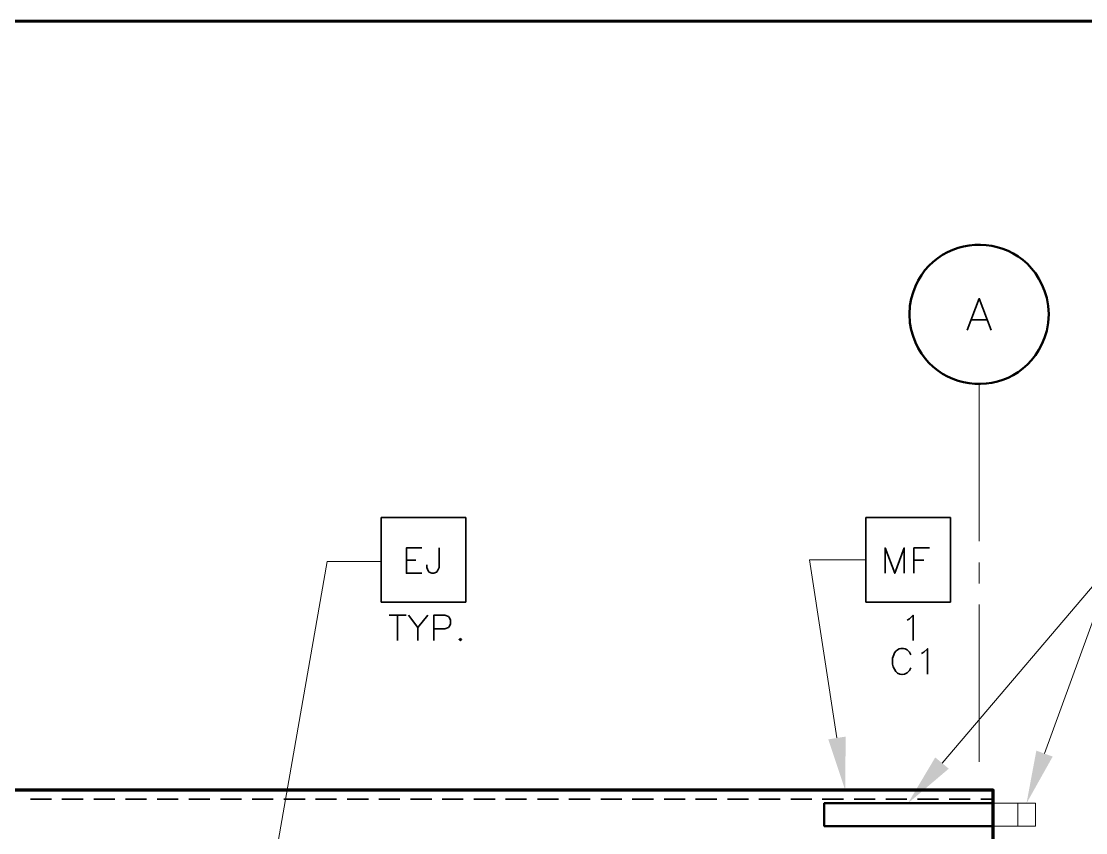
# Model space of a CAD drawing. Header units: inches. Extents: x 5 to 516, y -193 to 129.
# Drawn here: x 116.64 to 129.24, y -46.89 to -37.28 of the extents above; entities that cross this region are included whole.
import ezdxf

# ---------------------------------------------------------------- set-up
doc = ezdxf.new("R2010")
doc.units = ezdxf.units.IN
doc.header["$MEASUREMENT"] = 0
doc.layers.add('PDF4_Geometry', color=7, linetype='Continuous')
doc.layers.add('PDF4_Solid Fills', color=7, linetype='Continuous')

msp = doc.modelspace()

# ---------------------------------------------------------------- linework, layer by layer
at = {"layer": 'PDF4_Geometry', "lineweight": 60}
msp.add_lwpolyline([(147.8887598, -127.2829903), (147.8887598, -37.2829831), (12.888749, -37.2829831), (12.888749, -127.2829903)], dxfattribs=at)
at = {"layer": 'PDF4_Geometry', "lineweight": 35}
for points in [[(127.8354236, -40.9396471), (127.9787569, -40.5663138), (128.118757, -40.9396471)], [(127.8887582, -40.8163154), (128.0654248, -40.8163154)], [(121.3820919, -43.8196454), (121.1987586, -43.8196454), (121.1987586, -43.5196454), (121.3820919, -43.5196454)], [(121.5854231, -43.5196509), (121.5854231, -43.7496509), (121.5687564, -43.7896509), (121.5554231, -43.8063175), (121.5254231, -43.8196509), (121.4987564, -43.8196509), (121.4687564, -43.8063175), (121.4554231, -43.7896509), (121.4420897, -43.7496509), (121.4420897, -43.7196509)], [(126.8654257, -43.8196454), (126.8654257, -43.5196454), (126.978759, -43.8196454), (127.0920924, -43.5196454), (127.0920924, -43.8196454)], [(127.2054254, -43.8196454), (127.2054254, -43.5196454), (127.3920921, -43.5196454)], [(121.1987586, -43.6629818), (121.3120919, -43.6629818)], [(127.2054254, -43.6629818), (127.3220921, -43.6629818)], [(120.9954233, -44.3163157), (121.1954233, -44.3163157)], [(121.095426, -44.3163157), (121.095426, -44.6163157)], [(121.222091, -44.3163157), (121.3354243, -44.459649), (121.3354243, -44.6163157)], [(121.4520918, -44.3163157), (121.3354251, -44.459649)], [(121.5220906, -44.6163171), (121.5220906, -44.316317), (121.6520906, -44.316317), (121.695424, -44.3329837), (121.7087573, -44.346317), (121.7220907, -44.376317), (121.7220907, -44.416317), (121.7087573, -44.446317), (121.695424, -44.4596504), (121.6520906, -44.4763171), (121.5220906, -44.4763171)], [(127.1254253, -44.3763132), (127.152092, -44.3596466), (127.1954253, -44.3163132), (127.1954253, -44.6163133)], [(127.1687569, -44.7829837), (127.1520902, -44.7529837), (127.1254235, -44.7263171)], [(127.2954252, -44.769651), (127.3254252, -44.7529843), (127.3687585, -44.7129843), (127.3687585, -45.0129843)], [(126.9687569, -44.7829837), (126.9520902, -44.8263171), (126.9520902, -44.8963171)], [(127.1254235, -44.9963171), (127.1520902, -44.9696504), (127.1687569, -44.9396504)], [(116.7487562, -46.4929787), (116.9987562, -46.4929787)], [(117.1220913, -46.4929787), (117.3720913, -46.4929787)], [(117.4987562, -46.4929787), (117.7487563, -46.4929787)], [(117.8720914, -46.4929787), (118.1220914, -46.4929787)], [(118.2487563, -46.4929787), (118.4987563, -46.4929787)], [(118.6220914, -46.4929787), (118.8720914, -46.4929787)], [(118.9987564, -46.4929787), (119.2487564, -46.4929787)], [(119.3720915, -46.4929787), (119.6220915, -46.4929787)], [(119.7487564, -46.4929787), (119.9987564, -46.4929787)], [(120.1220915, -46.4929787), (120.3720916, -46.4929787)], [(120.4987565, -46.4929787), (120.7487565, -46.4929787)], [(120.8720916, -46.4929787), (121.1220916, -46.4929787)], [(121.2487565, -46.4929787), (121.4987566, -46.4929787)], [(121.6220917, -46.4929787), (121.8720917, -46.4929787)], [(121.9987566, -46.4929787), (122.2487566, -46.4929787)], [(122.3720917, -46.4929787), (122.6220917, -46.4929787)], [(122.7487567, -46.4929787), (122.9987567, -46.4929787)], [(123.1220918, -46.4929787), (123.3720918, -46.4929787)], [(123.4987567, -46.4929787), (123.7487567, -46.4929787)], [(123.8720918, -46.4929787), (124.1220919, -46.4929787)], [(124.2487568, -46.4929787), (124.4987568, -46.4929787)], [(124.6220919, -46.4929787), (124.8720919, -46.4929787)], [(124.9987568, -46.4929787), (125.2487569, -46.4929787)], [(125.372092, -46.4929787), (125.622092, -46.4929787)], [(125.7487569, -46.4929787), (125.9987569, -46.4929787)], [(126.122092, -46.4929787), (126.372092, -46.4929787)], [(126.498757, -46.4929787), (126.748757, -46.4929787)], [(126.8720921, -46.4929787), (127.1220921, -46.4929787)], [(127.248757, -46.4929787), (127.498757, -46.4929787)], [(127.6220921, -46.4929787), (127.8720922, -46.4929787)], [(127.9987571, -46.4929787), (128.1454238, -46.4929787)]]:
    msp.add_lwpolyline(points, dxfattribs=at)
at = {"layer": 'PDF4_Geometry', "lineweight": 50}
for points in [[(128.7787584, -40.9496479), (128.795425, -40.8529813), (128.8020917, -40.7529812), (128.795425, -40.6529812), (128.7787584, -40.5563146)], [(127.1587582, -40.6529812), (127.1520915, -40.7529812), (127.1587582, -40.8529813)]]:
    msp.add_lwpolyline(points, dxfattribs=at)
at = {"layer": 'PDF4_Geometry', "lineweight": 15}
for points in [[(127.9787579, -43.4396473), (127.9787579, -41.5763138)], [(118.4187562, -54.2096474), (120.2620897, -43.6796469), (120.9020898, -43.6796469)], [(126.2954251, -45.769651), (125.9720917, -43.6596509), (126.6387585, -43.6596509)], [(127.5387588, -46.0663158), (129.5887591, -43.659649), (130.2554258, -43.659649)], [(127.9787579, -43.9396474), (127.9787579, -43.6896473)], [(128.7520903, -45.9529803), (129.5887571, -43.6596468), (130.2554237, -43.6596468)], [(127.9787579, -46.052983), (127.9787579, -44.1896495)], [(128.4354247, -46.8129793), (128.4354247, -46.5429793)]]:
    msp.add_lwpolyline(points, dxfattribs=at)
at = {"layer": 'PDF4_Geometry', "lineweight": 35}
for points in [[(120.9020904, -44.1596452), (120.9020904, -43.1596451), (121.9020905, -43.1596451), (121.9020905, -44.1596452)], [(126.6387581, -44.1596452), (126.6387581, -43.1596451), (127.6387581, -43.1596451), (127.6387581, -44.1596452)], [(121.8354231, -44.5896447), (121.8220898, -44.602978), (121.8354231, -44.6163114), (121.8520898, -44.602978)]]:
    msp.add_lwpolyline(points, close=True, dxfattribs=at)
at = {"layer": 'PDF4_Geometry', "lineweight": 70}
msp.add_lwpolyline([(128.1454246, -46.9696498), (128.1454246, -46.3863164), (91.3120883, -46.3863164)], dxfattribs=at)
at = {"layer": 'PDF4_Geometry', "lineweight": 50}
msp.add_lwpolyline([(128.1454246, -46.5429801), (128.1454246, -46.8129801), (126.1454244, -46.8129801), (126.1454244, -46.5429801)], close=True, dxfattribs=at)
at = {"layer": 'PDF4_Geometry', "lineweight": 15}
msp.add_lwpolyline([(128.1454246, -46.8129801), (128.1454246, -46.5429801), (128.6454246, -46.5429801), (128.6454246, -46.8129801)], close=True, dxfattribs=at)
at = {"layer": 'PDF4_Geometry', "lineweight": 50}
for points in [[(128.7787584, -40.5563146), (128.5322583, -39.6653701), (127.2924249, -39.7459256), (127.1587582, -40.6529812)], [(127.1587582, -40.8529813), (127.2937027, -41.7610369), (128.5336472, -41.8369813), (128.7787584, -40.9496479)]]:
    msp.add_open_spline(points, degree=3, dxfattribs=at)
at = {"layer": 'PDF4_Geometry', "lineweight": 35}
for points in [[(127.1254235, -44.7263171), (127.0675346, -44.6892615), (126.986368, -44.7142615), (126.9687569, -44.7829837)], [(126.9520902, -44.8963171), (126.9714235, -44.9794282), (127.0389791, -45.0570393), (127.1254235, -44.9963171)]]:
    msp.add_open_spline(points, degree=3, dxfattribs=at)
at = {"layer": 'PDF4_Solid Fills', "lineweight": 50, "transparency": 33554559}
for points in [[(126.1920909, -45.7863136), (126.3920909, -46.3863137), (126.3987576, -45.7529803)], [(128.8487582, -45.9896489), (128.5387581, -46.5429823), (128.6554248, -45.9196489)], [(127.6187589, -46.1329798), (127.1354256, -46.5429798), (127.4587589, -45.9996464)]]:
    msp.add_solid(points, dxfattribs=at)

doc.saveas('drawing.dxf')
